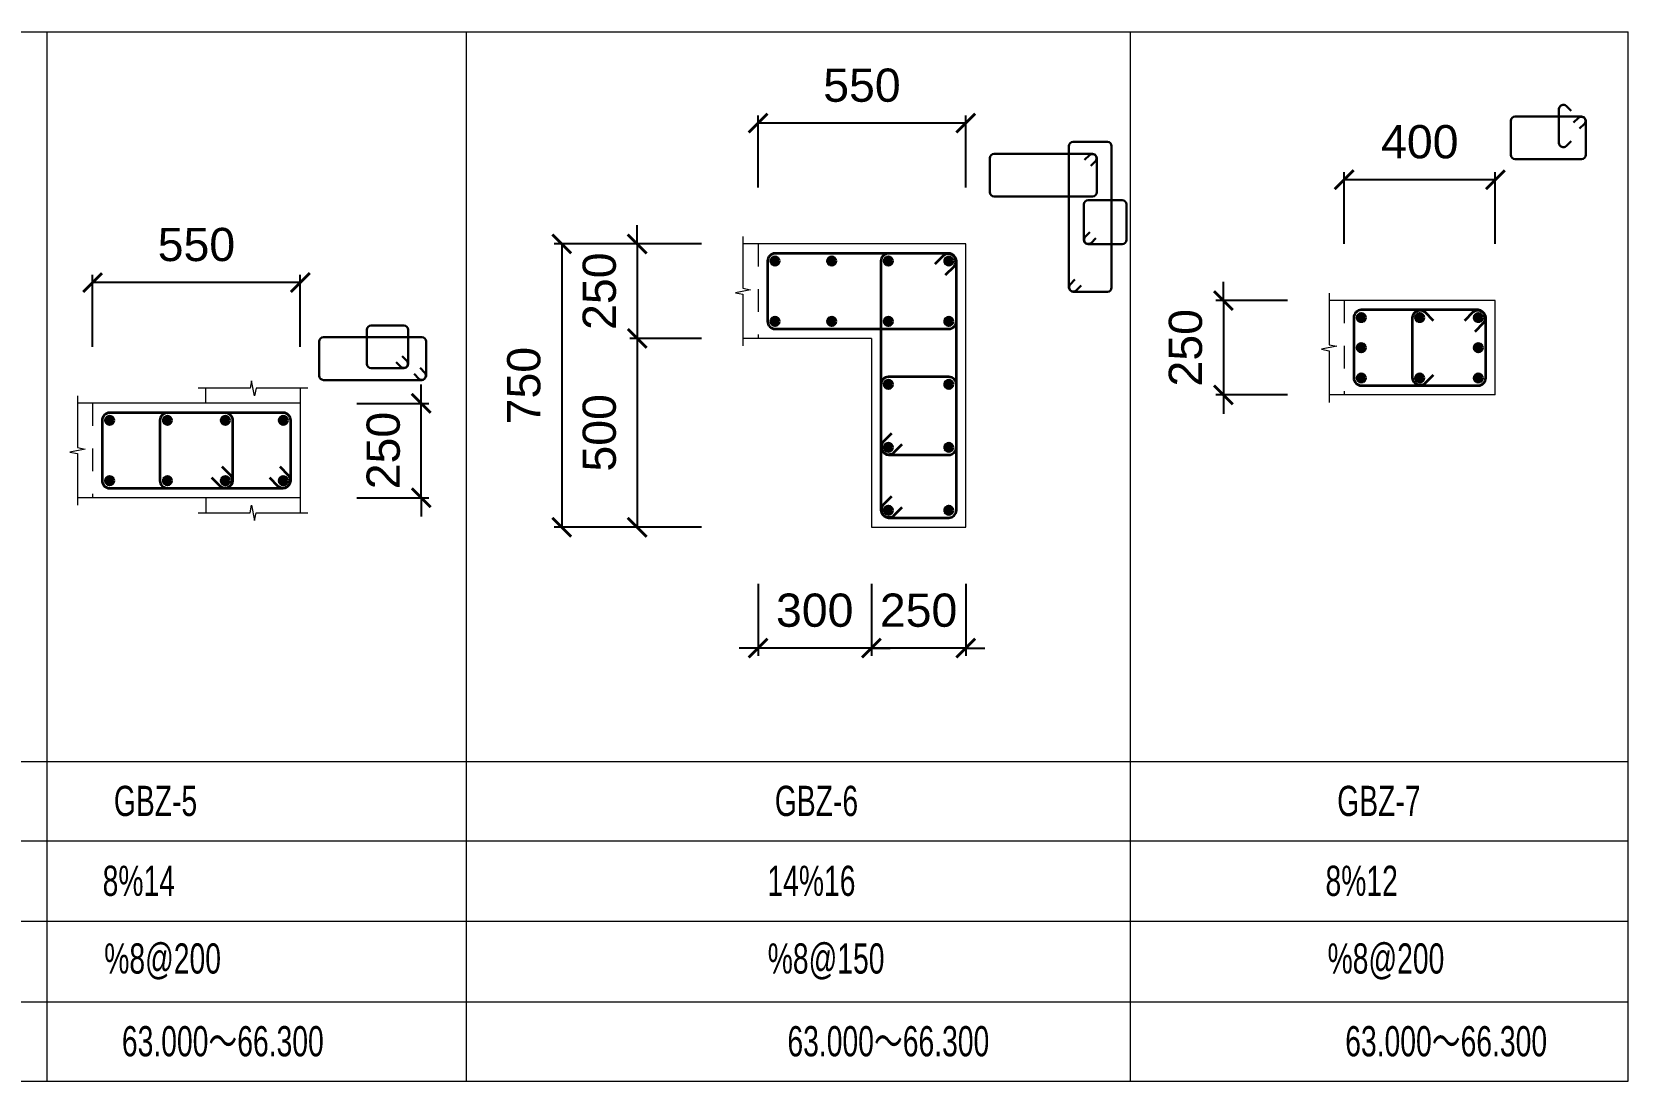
# Model space of a CAD drawing. Header units: millimetres. Extents: x -3831 to 465700, y 39900 to 106100.
# Drawn here: x 454519 to 458745, y 57426 to 60204 of the extents above; entities that cross this region are included whole.
import ezdxf

# ---------------------------------------------------------------- set-up
doc = ezdxf.new("R2010")
doc.units = ezdxf.units.MM
doc.linetypes.add('线型7', pattern=[120.000008, -30.000002, 60.000004, -30.000002])
for name, color, linetype, lineweight in [('S_EdgeMemberLongiBar', 1, 'Continuous', 50), ('S_EdgeMemberShape', 3, 'Continuous', 9), ('S_EdgeMemberShapeDash', 3, '线型7', 9), ('S_EdgeMemberTxt', 7, 'Continuous', 9), ('stirrupfig', 1, 'Continuous', 35), ('StirrupFig_x', 30, 'Continuous', 30)]:
    doc.layers.add(name, color=color, linetype=linetype, lineweight=lineweight)
doc.layers.add('WALL-Beam', color=80, linetype='Continuous')
doc.styles.get("Standard").update_dxf_attribs({"font": 'arial.ttf'})
doc.styles.add('xxxx', font='RIF.ttf')
doc.dimstyles.new('ISO-25', dxfattribs={"dimtxt": 2.5, "dimasz": 2.5, "dimexe": 1.25, "dimexo": 0.625, "dimtad": 1, "dimtxsty": 'Standard', "dimcen": 2.5, "dimadec": 0, "dimazin": 0, "dimtfac": 1, "dimtmove": 0, "dimatfit": 3, "dimfxl": 1, "dimarcsym": 0})

# ---------------------------------------------------------------- blocks, each defined once
blk = doc.blocks.new('_ArchTick')
at = {"color": 0, "linetype": 'ByBlock', "const_width": 0.15}
blk.add_lwpolyline([(-0.5, -0.5), (0.5, 0.5)], dxfattribs=at)
blk = doc.blocks.new('*D2')
at = {"layer": 'Defpoints', "color": 0, "transparency": 16777216}
for p in [(456441.4, 59962.2), (456441.4, 59642.2), (456991.4, 59642.2)]:
    blk.add_point(p, dxfattribs=at)
at = {"layer": 'WALL-Beam', "color": 0, "lineweight": -2, "transparency": 16777216}
for p, q in [((456441.4, 59792.2), (456441.4, 59982.2)), ((456991.4, 59792.2), (456991.4, 59982.2)), ((456991.4, 59962.2), (456441.4, 59962.2))]:
    blk.add_line(p, q, dxfattribs=at)
at = {"layer": 'WALL-Beam', "color": 0, "lineweight": -2, "transparency": 16777216, "xscale": 50, "yscale": 50, "zscale": 50, "rotation": 180}
blk.add_blockref('_ArchTick', (456441.4, 59962.2), dxfattribs=at)
at = {"layer": 'WALL-Beam', "color": 0, "lineweight": -2, "transparency": 16777216, "xscale": 50, "yscale": 50, "zscale": 50}
blk.add_blockref('_ArchTick', (456991.4, 59962.2), dxfattribs=at)
at = {"layer": 'WALL-Beam', "color": 7, "transparency": 16777216, "insert": (456716.4, 60062.1), "char_height": 88, "attachment_point": 5}
blk.add_mtext('550', dxfattribs=at)
blk = doc.blocks.new('*D3')
at = {"layer": 'Defpoints', "color": 0, "transparency": 16777216}
for p in [(456741.4, 58892.2), (456991.4, 58892.2), (456741.4, 58572.2)]:
    blk.add_point(p, dxfattribs=at)
at = {"layer": 'WALL-Beam', "color": 0, "lineweight": -2, "transparency": 16777216}
for p, q in [((456741.4, 58742.2), (456741.4, 58552.2)), ((456991.4, 58742.2), (456991.4, 58552.2)), ((456741.4, 58572.2), (456691.4, 58572.2)), ((456991.4, 58572.2), (456741.4, 58572.2)), ((456991.4, 58572.2), (457041.4, 58572.2))]:
    blk.add_line(p, q, dxfattribs=at)
at = {"layer": 'WALL-Beam', "color": 0, "lineweight": -2, "transparency": 16777216, "xscale": 50, "yscale": 50, "zscale": 50}
blk.add_blockref('_ArchTick', (456741.4, 58572.2), dxfattribs=at)
at = {"layer": 'WALL-Beam', "color": 0, "lineweight": -2, "transparency": 16777216, "xscale": 50, "yscale": 50, "zscale": 50, "rotation": 180}
blk.add_blockref('_ArchTick', (456991.4, 58572.2), dxfattribs=at)
at = {"layer": 'WALL-Beam', "color": 7, "transparency": 16777216, "insert": (456866.4, 58672.1), "char_height": 88, "attachment_point": 5}
blk.add_mtext('250', dxfattribs=at)
blk = doc.blocks.new('*D4')
at = {"layer": 'Defpoints', "color": 0, "transparency": 16777216}
for p in [(456441.4, 58892.2), (456741.4, 58892.2), (456441.4, 58572.2)]:
    blk.add_point(p, dxfattribs=at)
at = {"layer": 'WALL-Beam', "color": 0, "lineweight": -2, "transparency": 16777216}
for p, q in [((456441.4, 58742.2), (456441.4, 58552.2)), ((456741.4, 58742.2), (456741.4, 58552.2)), ((456441.4, 58572.2), (456391.4, 58572.2)), ((456741.4, 58572.2), (456441.4, 58572.2)), ((456741.4, 58572.2), (456791.4, 58572.2))]:
    blk.add_line(p, q, dxfattribs=at)
at = {"layer": 'WALL-Beam', "color": 0, "lineweight": -2, "transparency": 16777216, "xscale": 50, "yscale": 50, "zscale": 50}
blk.add_blockref('_ArchTick', (456441.4, 58572.2), dxfattribs=at)
at = {"layer": 'WALL-Beam', "color": 0, "lineweight": -2, "transparency": 16777216, "xscale": 50, "yscale": 50, "zscale": 50, "rotation": 180}
blk.add_blockref('_ArchTick', (456741.4, 58572.2), dxfattribs=at)
at = {"layer": 'WALL-Beam', "color": 7, "transparency": 16777216, "insert": (456591.4, 58672.1), "char_height": 88, "attachment_point": 5}
blk.add_mtext('300', dxfattribs=at)
blk = doc.blocks.new('*D5')
at = {"layer": 'Defpoints', "color": 0, "transparency": 16777216}
for p in [(456441.4, 59642.2), (456121.4, 59392.2), (456441.4, 59392.2)]:
    blk.add_point(p, dxfattribs=at)
at = {"layer": 'WALL-Beam', "color": 0, "lineweight": -2, "transparency": 16777216}
for p, q in [((456121.4, 59642.2), (456121.4, 59692.2)), ((456291.4, 59642.2), (456101.4, 59642.2)), ((456121.4, 59642.2), (456121.4, 59392.2)), ((456291.4, 59392.2), (456101.4, 59392.2)), ((456121.4, 59392.2), (456121.4, 59342.2))]:
    blk.add_line(p, q, dxfattribs=at)
at = {"layer": 'WALL-Beam', "color": 0, "lineweight": -2, "transparency": 16777216, "xscale": 50, "yscale": 50, "zscale": 50}
for p, rotation in [((456121.4, 59642.2), 270), ((456121.4, 59392.2), 90)]:
    blk.add_blockref('_ArchTick', p, dxfattribs=dict(at, rotation=rotation))
at = {"layer": 'WALL-Beam', "color": 7, "transparency": 16777216, "insert": (456021.5, 59517.2), "char_height": 88, "attachment_point": 5, "rotation": 90}
blk.add_mtext('250', dxfattribs=at)
blk = doc.blocks.new('*D6')
at = {"layer": 'Defpoints', "color": 0, "transparency": 16777216}
for p in [(456441.4, 59392.2), (456121.4, 58892.2), (456441.4, 58892.2)]:
    blk.add_point(p, dxfattribs=at)
at = {"layer": 'WALL-Beam', "color": 0, "lineweight": -2, "transparency": 16777216}
for p, q in [((456291.4, 59392.2), (456101.4, 59392.2)), ((456121.4, 59392.2), (456121.4, 58892.2)), ((456291.4, 58892.2), (456101.4, 58892.2))]:
    blk.add_line(p, q, dxfattribs=at)
at = {"layer": 'WALL-Beam', "color": 0, "lineweight": -2, "transparency": 16777216, "xscale": 50, "yscale": 50, "zscale": 50}
for p, rotation in [((456121.4, 59392.2), 90), ((456121.4, 58892.2), 270)]:
    blk.add_blockref('_ArchTick', p, dxfattribs=dict(at, rotation=rotation))
at = {"layer": 'WALL-Beam', "color": 7, "transparency": 16777216, "insert": (456021.5, 59142.2), "char_height": 88, "attachment_point": 5, "rotation": 90}
blk.add_mtext('500', dxfattribs=at)
blk = doc.blocks.new('*D7')
at = {"layer": 'Defpoints', "color": 0, "transparency": 16777216}
for p in [(456441.4, 59642.2), (455921.4, 58892.2), (456441.4, 58892.2)]:
    blk.add_point(p, dxfattribs=at)
at = {"layer": 'WALL-Beam', "color": 0, "lineweight": -2, "transparency": 16777216}
for p, q in [((456291.4, 59642.2), (455901.4, 59642.2)), ((455921.4, 59642.2), (455921.4, 58892.2)), ((456291.4, 58892.2), (455901.4, 58892.2))]:
    blk.add_line(p, q, dxfattribs=at)
at = {"layer": 'WALL-Beam', "color": 0, "lineweight": -2, "transparency": 16777216, "xscale": 50, "yscale": 50, "zscale": 50}
for p, rotation in [((455921.4, 59642.2), 90), ((455921.4, 58892.2), 270)]:
    blk.add_blockref('_ArchTick', p, dxfattribs=dict(at, rotation=rotation))
at = {"layer": 'WALL-Beam', "color": 7, "transparency": 16777216, "insert": (455821.5, 59267.2), "char_height": 88, "attachment_point": 5, "rotation": 90}
blk.add_mtext('750', dxfattribs=at)
blk = doc.blocks.new('*D22')
at = {"layer": 'Defpoints', "color": 0, "transparency": 16777216}
for p in [(455229.2, 59220.3), (455549.2, 59220.3), (455229.2, 58970.3)]:
    blk.add_point(p, dxfattribs=at)
at = {"layer": 'WALL-Beam', "color": 0, "lineweight": -2, "transparency": 16777216}
for p, q in [((455549.2, 59220.3), (455549.2, 59270.3)), ((455379.2, 59220.3), (455569.2, 59220.3)), ((455549.2, 58970.3), (455549.2, 59220.3)), ((455379.2, 58970.3), (455569.2, 58970.3)), ((455549.2, 58970.3), (455549.2, 58920.3))]:
    blk.add_line(p, q, dxfattribs=at)
at = {"layer": 'WALL-Beam', "color": 0, "lineweight": -2, "transparency": 16777216, "xscale": 50, "yscale": 50, "zscale": 50}
for p, rotation in [((455549.2, 59220.3), 270), ((455549.2, 58970.3), 90)]:
    blk.add_blockref('_ArchTick', p, dxfattribs=dict(at, rotation=rotation))
at = {"layer": 'WALL-Beam', "color": 7, "transparency": 16777216, "insert": (455449.3, 59095.3), "char_height": 88, "attachment_point": 5, "rotation": 90}
blk.add_mtext('250', dxfattribs=at)
blk = doc.blocks.new('*D23')
at = {"layer": 'Defpoints', "color": 0, "transparency": 16777216}
for p in [(454679.2, 59540.3), (454679.2, 59220.3), (455229.2, 59220.3)]:
    blk.add_point(p, dxfattribs=at)
at = {"layer": 'WALL-Beam', "color": 0, "lineweight": -2, "transparency": 16777216}
for p, q in [((454679.2, 59370.3), (454679.2, 59560.3)), ((455229.2, 59370.3), (455229.2, 59560.3)), ((455229.2, 59540.3), (454679.2, 59540.3))]:
    blk.add_line(p, q, dxfattribs=at)
at = {"layer": 'WALL-Beam', "color": 0, "lineweight": -2, "transparency": 16777216, "xscale": 50, "yscale": 50, "zscale": 50, "rotation": 180}
blk.add_blockref('_ArchTick', (454679.2, 59540.3), dxfattribs=at)
at = {"layer": 'WALL-Beam', "color": 0, "lineweight": -2, "transparency": 16777216, "xscale": 50, "yscale": 50, "zscale": 50}
blk.add_blockref('_ArchTick', (455229.2, 59540.3), dxfattribs=at)
at = {"layer": 'WALL-Beam', "color": 7, "transparency": 16777216, "insert": (454954.2, 59640.3), "char_height": 88, "attachment_point": 5}
blk.add_mtext('550', dxfattribs=at)
blk = doc.blocks.new('*D24')
at = {"layer": 'Defpoints', "color": 0, "transparency": 16777216}
for p in [(457993.5, 59812.4), (457993.5, 59492.4), (458393.5, 59492.4)]:
    blk.add_point(p, dxfattribs=at)
at = {"layer": 'WALL-Beam', "color": 0, "lineweight": -2, "transparency": 16777216}
for p, q in [((457993.5, 59642.4), (457993.5, 59832.4)), ((458393.5, 59812.4), (457993.5, 59812.4)), ((458393.5, 59642.4), (458393.5, 59832.4))]:
    blk.add_line(p, q, dxfattribs=at)
at = {"layer": 'WALL-Beam', "color": 0, "lineweight": -2, "transparency": 16777216, "xscale": 50, "yscale": 50, "zscale": 50, "rotation": 180}
blk.add_blockref('_ArchTick', (457993.5, 59812.4), dxfattribs=at)
at = {"layer": 'WALL-Beam', "color": 0, "lineweight": -2, "transparency": 16777216, "xscale": 50, "yscale": 50, "zscale": 50}
blk.add_blockref('_ArchTick', (458393.5, 59812.4), dxfattribs=at)
at = {"layer": 'WALL-Beam', "color": 7, "transparency": 16777216, "insert": (458193.5, 59912.4), "char_height": 88, "attachment_point": 5}
blk.add_mtext('400', dxfattribs=at)
blk = doc.blocks.new('*D25')
at = {"layer": 'Defpoints', "color": 0, "transparency": 16777216}
for p in [(457993.5, 59492.4), (457673.5, 59242.4), (457993.5, 59242.4)]:
    blk.add_point(p, dxfattribs=at)
at = {"layer": 'WALL-Beam', "color": 0, "lineweight": -2, "transparency": 16777216}
for p, q in [((457673.5, 59492.4), (457673.5, 59542.4)), ((457843.5, 59492.4), (457653.5, 59492.4)), ((457673.5, 59492.4), (457673.5, 59242.4)), ((457843.5, 59242.4), (457653.5, 59242.4)), ((457673.5, 59242.4), (457673.5, 59192.4))]:
    blk.add_line(p, q, dxfattribs=at)
at = {"layer": 'WALL-Beam', "color": 0, "lineweight": -2, "transparency": 16777216, "xscale": 50, "yscale": 50, "zscale": 50}
for p, rotation in [((457673.5, 59492.4), 270), ((457673.5, 59242.4), 90)]:
    blk.add_blockref('_ArchTick', p, dxfattribs=dict(at, rotation=rotation))
at = {"layer": 'WALL-Beam', "color": 7, "transparency": 16777216, "insert": (457573.5, 59367.4), "char_height": 88, "attachment_point": 5, "rotation": 90}
blk.add_mtext('250', dxfattribs=at)

msp = doc.modelspace()

# ---------------------------------------------------------------- hatches: boundary and pattern name
at = {"layer": 'S_EdgeMemberLongiBar'}
h = msp.add_hatch(color=256, dxfattribs=at)
h.dxf.hatch_style = 1
edge = h.paths.add_edge_path()
edge.add_arc((456486.42459, 59597.18729), 10, 0, 360)
h = msp.add_hatch(color=256, dxfattribs=at)
h.dxf.hatch_style = 1
edge = h.paths.add_edge_path()
edge.add_arc((456636.42459, 59597.18729), 10, 0, 360)
h = msp.add_hatch(color=256, dxfattribs=at)
h.dxf.hatch_style = 1
edge = h.paths.add_edge_path()
edge.add_arc((456786.42459, 59597.18729), 10, 0, 360)
h = msp.add_hatch(color=256, dxfattribs=at)
h.dxf.hatch_style = 1
edge = h.paths.add_edge_path()
edge.add_arc((456946.42459, 59597.18729), 10, 0, 360)
h = msp.add_hatch(color=256, dxfattribs=at)
h.dxf.hatch_style = 1
edge = h.paths.add_edge_path()
edge.add_arc((456486.42459, 59437.18729), 10, 0, 360)
h = msp.add_hatch(color=256, dxfattribs=at)
h.dxf.hatch_style = 1
edge = h.paths.add_edge_path()
edge.add_arc((456636.42459, 59437.18729), 10, 0, 360)
h = msp.add_hatch(color=256, dxfattribs=at)
h.dxf.hatch_style = 1
edge = h.paths.add_edge_path()
edge.add_arc((456786.42459, 59437.18729), 10, 0, 360)
h = msp.add_hatch(color=256, dxfattribs=at)
h.dxf.hatch_style = 1
edge = h.paths.add_edge_path()
edge.add_arc((456946.42459, 59437.18729), 10, 0, 360)
h = msp.add_hatch(color=256, dxfattribs=at)
h.dxf.hatch_style = 1
edge = h.paths.add_edge_path()
edge.add_arc((458038.46252, 59447.43593), 10, 0, 360)
h = msp.add_hatch(color=256, dxfattribs=at)
h.dxf.hatch_style = 1
edge = h.paths.add_edge_path()
edge.add_arc((458193.46252, 59447.43593), 10, 0, 360)
h = msp.add_hatch(color=256, dxfattribs=at)
h.dxf.hatch_style = 1
edge = h.paths.add_edge_path()
edge.add_arc((458348.46252, 59447.43593), 10, 0, 360)
h = msp.add_hatch(color=256, dxfattribs=at)
h.dxf.hatch_style = 1
edge = h.paths.add_edge_path()
edge.add_arc((458038.46252, 59367.43593), 10, 0, 360)
h = msp.add_hatch(color=256, dxfattribs=at)
h.dxf.hatch_style = 1
edge = h.paths.add_edge_path()
edge.add_arc((458348.46252, 59367.43593), 10, 0, 360)
h = msp.add_hatch(color=256, dxfattribs=at)
h.dxf.hatch_style = 1
edge = h.paths.add_edge_path()
edge.add_arc((458038.46252, 59287.43593), 10, 0, 360)
h = msp.add_hatch(color=256, dxfattribs=at)
h.dxf.hatch_style = 1
edge = h.paths.add_edge_path()
edge.add_arc((458193.46252, 59287.43593), 10, 0, 360)
h = msp.add_hatch(color=256, dxfattribs=at)
h.dxf.hatch_style = 1
edge = h.paths.add_edge_path()
edge.add_arc((458348.46252, 59287.43593), 10, 0, 360)
h = msp.add_hatch(color=256, dxfattribs=at)
h.dxf.hatch_style = 1
edge = h.paths.add_edge_path()
edge.add_arc((456786.42459, 59270.51932), 10, 0, 360)
h = msp.add_hatch(color=256, dxfattribs=at)
h.dxf.hatch_style = 1
edge = h.paths.add_edge_path()
edge.add_arc((456946.42459, 59270.52128), 10, 0, 360)
h = msp.add_hatch(color=256, dxfattribs=at)
h.dxf.hatch_style = 1
edge = h.paths.add_edge_path()
edge.add_arc((454724.22999, 59175.32291), 10, 0, 360)
h = msp.add_hatch(color=256, dxfattribs=at)
h.dxf.hatch_style = 1
edge = h.paths.add_edge_path()
edge.add_arc((454877.56593, 59175.32291), 10, 0, 360)
h = msp.add_hatch(color=256, dxfattribs=at)
h.dxf.hatch_style = 1
edge = h.paths.add_edge_path()
edge.add_arc((455030.89796, 59175.32291), 10, 0, 360)
h = msp.add_hatch(color=256, dxfattribs=at)
h.dxf.hatch_style = 1
edge = h.paths.add_edge_path()
edge.add_arc((455184.22999, 59175.32291), 10, 0, 360)
h = msp.add_hatch(color=256, dxfattribs=at)
h.dxf.hatch_style = 1
edge = h.paths.add_edge_path()
edge.add_arc((456786.42459, 59103.85331), 10, 0, 360)
h = msp.add_hatch(color=256, dxfattribs=at)
h.dxf.hatch_style = 1
edge = h.paths.add_edge_path()
edge.add_arc((456946.42459, 59103.85526), 10, 0, 360)
h = msp.add_hatch(color=256, dxfattribs=at)
h.dxf.hatch_style = 1
edge = h.paths.add_edge_path()
edge.add_arc((454724.22999, 59015.32291), 10, 0, 360)
h = msp.add_hatch(color=256, dxfattribs=at)
h.dxf.hatch_style = 1
edge = h.paths.add_edge_path()
edge.add_arc((454877.56202, 59015.32291), 10, 0, 360)
h = msp.add_hatch(color=256, dxfattribs=at)
h.dxf.hatch_style = 1
edge = h.paths.add_edge_path()
edge.add_arc((455030.89405, 59015.32291), 10, 0, 360)
h = msp.add_hatch(color=256, dxfattribs=at)
h.dxf.hatch_style = 1
edge = h.paths.add_edge_path()
edge.add_arc((455184.22999, 59015.32291), 10, 0, 360)
h = msp.add_hatch(color=256, dxfattribs=at)
h.dxf.hatch_style = 1
edge = h.paths.add_edge_path()
edge.add_arc((456786.42459, 58937.18729), 10, 0, 360)
h = msp.add_hatch(color=256, dxfattribs=at)
h.dxf.hatch_style = 1
edge = h.paths.add_edge_path()
edge.add_arc((456946.42459, 58937.18729), 10, 0, 360)

# ---------------------------------------------------------------- linework, layer by layer
for centre in [(456486.42459, 59597.18729), (456636.42459, 59597.18729), (456786.42459, 59597.18729), (456946.42459, 59597.18729), (456486.42459, 59437.18729), (456636.42459, 59437.18729), (456786.42459, 59437.18729), (456946.42459, 59437.18729), (458038.46252, 59447.43593), (458193.46252, 59447.43593), (458348.46252, 59447.43593), (458038.46252, 59367.43593), (458348.46252, 59367.43593), (458038.46252, 59287.43593), (458193.46252, 59287.43593), (458348.46252, 59287.43593), (456786.42459, 59270.51932), (456946.42459, 59270.52128), (454724.22999, 59175.32291), (454877.56593, 59175.32291), (455030.89796, 59175.32291), (455184.22999, 59175.32291), (456786.42459, 59103.85331), (456946.42459, 59103.85526), (454724.22999, 59015.32291), (454877.56202, 59015.32291), (455030.89405, 59015.32291), (455184.22999, 59015.32291), (456786.42459, 58937.18729), (456946.42459, 58937.18729)]:
    msp.add_circle(centre, 10, dxfattribs=at)
at = {"layer": 'S_EdgeMemberShape'}
for p, q in [((456991.42459, 59642.18729), (456401.42459, 59642.18729)), ((456991.42459, 58892.18729), (456991.42459, 59642.18729)), ((456991.42459, 59642.18729), (456991.42459, 59642.18729)), ((458393.46252, 59492.43593), (457953.46252, 59492.43593)), ((458393.46252, 59242.43593), (458393.46252, 59492.43593)), ((458393.46252, 59492.43593), (458393.46252, 59492.43593)), ((456741.42459, 59392.18729), (456401.42459, 59392.18729)), ((456741.42459, 59392.18729), (456741.42459, 58892.18729)), ((454979.22999, 59220.32291), (454979.22999, 59260.32291)), ((455229.22999, 59260.32291), (455229.22999, 58930.32291)), ((455229.22999, 59220.32291), (454639.22999, 59220.32291)), ((458393.46252, 59242.43593), (457953.46252, 59242.43593)), ((455229.22999, 58970.32291), (454639.22999, 58970.32291)), ((454979.22999, 58970.32291), (454979.22999, 58930.32291)), ((455229.22999, 58970.32291), (455229.22999, 58970.32291)), ((456741.42459, 58892.18729), (456991.42459, 58892.18729))]:
    msp.add_line(p, q, dxfattribs=at)
for points in [[(456401.42459, 59662.18729), (456401.42459, 59525.18729), (456421.42459, 59521.18729), (456381.42459, 59513.18729), (456401.42459, 59509.18729), (456401.42459, 59372.18729)], [(457953.46252, 59512.43593), (457953.46252, 59375.43593), (457973.46252, 59371.43593), (457933.46252, 59363.43593), (457953.46252, 59359.43593), (457953.46252, 59222.43593)], [(455249.22999, 59260.32291), (455112.22999, 59260.32291), (455108.22999, 59240.32291), (455100.22999, 59280.32291), (455096.22999, 59260.32291), (454959.22999, 59260.32291)], [(454639.22999, 59240.32291), (454639.22999, 59103.32291), (454659.22999, 59099.32291), (454619.22999, 59091.32291), (454639.22999, 59087.32291), (454639.22999, 58950.32291)], [(454959.22999, 58930.32291), (455096.22999, 58930.32291), (455100.22999, 58950.32291), (455108.22999, 58910.32291), (455112.22999, 58930.32291), (455249.22999, 58930.32291)]]:
    msp.add_lwpolyline(points, dxfattribs=at)
at = {"layer": 'S_EdgeMemberShapeDash'}
for p, q in [((456441.42459, 59642.18729), (456441.42459, 59392.18729)), ((457993.46252, 59492.43593), (457993.46252, 59242.43593)), ((454679.22999, 59220.32291), (454679.22999, 58970.32291))]:
    msp.add_line(p, q, dxfattribs=at)
at = {"layer": 'S_EdgeMemberTxt'}
for p, q in [((449076.78295, 60203.66387), (458745.02544, 60203.66387)), ((454559.22999, 57425.93032), (454559.22999, 60203.66387)), ((455669.03292, 57425.93032), (455669.03292, 60203.66387)), ((457427.54959, 57425.93032), (457427.54959, 60203.66387)), ((458745.02544, 57425.93032), (458745.02544, 60203.66387)), ((449076.78295, 58272.1873), (458745.02544, 58272.1873)), ((449076.78295, 58062.1873), (458745.02544, 58062.1873)), ((449076.78295, 57849.05881), (458745.02544, 57849.05881)), ((449076.78295, 57635.93032), (458745.02544, 57635.93032)), ((449076.78295, 57425.93032), (458745.02544, 57425.93032))]:
    msp.add_line(p, q, dxfattribs=at)
at = {"layer": 'stirrupfig'}
for points in [[(456937.93631, 59560.41776), (456960.56521, 59583.04471, 0.5890507543), (456946.42459, 59617.18729), (456486.42459, 59617.18729, 0.3926990819), (456466.42459, 59597.18729), (456466.42459, 59437.18729, 0.3926990819), (456486.42459, 59417.18729), (456946.42459, 59417.18729, 0.3926990819), (456966.42459, 59437.18729)], [(456786.42459, 59617.18729, 0.3926990819), (456766.42459, 59597.18729), (456766.42459, 58937.18729, 0.5890639677), (456800.56521, 58923.04471), (456823.19412, 58945.67167)], [(456794.91287, 58973.95682), (456772.28396, 58951.32987, 0.5890507543), (456786.42459, 58917.18729), (456946.42459, 58917.18729, 0.3926990819), (456966.42459, 58937.18729), (456966.42459, 59597.18729, 0.3926990819), (456946.42459, 59617.18729)], [(456966.42459, 59597.18729, 0.5890639677), (456932.28396, 59611.32987), (456909.65506, 59588.70292)], [(458339.97502, 59410.6664), (458362.60314, 59433.29335, 0.5890507543), (458348.46252, 59467.43593), (458038.46252, 59467.43593, 0.3926990819), (458018.46252, 59447.43593), (458018.46252, 59287.43593, 0.3926990819), (458038.46252, 59267.43593), (458348.46252, 59267.43593, 0.3926990819), (458368.46252, 59287.43593), (458368.46252, 59447.43593, 0.5890639677), (458334.32189, 59461.5785), (458311.69377, 59438.95155)], [(458230.23127, 59438.95155), (458207.60314, 59461.5785, 0.5890639677), (458173.46252, 59447.43593), (458173.46252, 59287.43593, 0.5890639677), (458207.60314, 59273.29335), (458230.23127, 59295.9203)], [(456966.42459, 59270.52128, 0.3927042622), (456946.42459, 59290.52128), (456786.42459, 59290.51932, 0.3926938325), (456766.42459, 59270.51932)], [(455147.46046, 59023.80729), (455170.08936, 59001.18033, 0.5890639677), (455204.22999, 59015.32291), (455204.22999, 59175.32291, 0.3926990819), (455184.22999, 59195.32291), (454724.22999, 59195.32291, 0.3926990819), (454704.22999, 59175.32291), (454704.22999, 59015.32291, 0.3926990819), (454724.22999, 58995.32291), (455184.22999, 58995.32291, 0.5890507543), (455198.37061, 59029.46549), (455175.74171, 59052.09244)], [(454877.56593, 59195.32291, 0.3926886061), (454857.56593, 59175.32291), (454857.56202, 59015.32291, 0.3927095577), (454877.56202, 58995.32291)], [(454994.12843, 59023.80924), (455016.75343, 59001.18033, 0.5890639677), (455050.89405, 59015.32291), (455050.89796, 59175.32291, 0.3927094426), (455030.89796, 59195.32291)], [(456794.91287, 59140.62284), (456772.28396, 59117.99589, 0.5890507543), (456786.42459, 59083.85331), (456946.42459, 59083.85526, 0.3926938325), (456966.42459, 59103.85526)], [(456766.42459, 59103.85331, 0.5890639677), (456800.56521, 59089.71073), (456823.19412, 59112.33768)], [(455030.89405, 58995.32291, 0.5890507543), (455045.03468, 59029.46549), (455022.40577, 59052.09244)]]:
    msp.add_lwpolyline(points, format="xyb", dxfattribs=at)
at = {"layer": 'StirrupFig_x'}
for points in [[(458616.8249, 59947.75924), (458629.64662, 59960.58229, 0.589043309), (458621.63271, 59979.92975), (458445.96162, 59979.92975, 0.3926610986), (458434.62474, 59968.59752), (458434.62474, 59877.92975, 0.3926610986), (458445.96162, 59866.59752), (458621.63271, 59866.59752, 0.3927025332), (458632.96693, 59877.92975), (458632.96693, 59968.59752, 0.5890185651), (458613.6188, 59976.61276), (458600.79443, 59963.78971)], [(458594.07412, 59995.07037), (458581.24974, 60007.89342, 0.5890185651), (458561.90162, 59999.87819), (458561.90162, 59909.21041, 0.5890185651), (458581.24974, 59901.19518), (458594.07412, 59914.01822)], [(457280.4492, 59547.91444), (457267.62615, 59535.09139, 0.5890320972), (457275.64139, 59515.74393), (457366.30584, 59515.74393, 0.3926818155), (457377.64139, 59527.07616), (457377.64139, 59901.07616, 0.3926818155), (457366.30584, 59912.40839), (457275.64139, 59912.40839, 0.3926818155), (457264.30584, 59901.07616), (457264.30584, 59527.07616, 0.5889644412), (457283.65662, 59519.06093), (457296.47967, 59531.88397)], [(457322.05936, 59848.95721), (457334.8824, 59861.78026, 0.5890320972), (457326.86717, 59881.12772), (457066.20271, 59881.12772, 0.3926818155), (457054.86717, 59869.7955), (457054.86717, 59779.12772, 0.3926818155), (457066.20271, 59767.7955), (457326.86717, 59767.7955, 0.3926818155), (457338.20271, 59779.12772), (457338.20271, 59869.7955, 0.5889644412), (457318.85193, 59877.81073), (457306.02889, 59864.98768)], [(457319.88787, 59673.63807), (457307.06482, 59660.81503, 0.5890320972), (457315.08006, 59641.46757), (457405.74451, 59641.47089, 0.3926662749), (457417.08006, 59652.80311), (457417.08006, 59747.24608, 0.3926818155), (457405.74451, 59758.57831), (457315.08006, 59758.57831, 0.3926818155), (457303.74451, 59747.24608), (457303.74451, 59652.79979, 0.5889644412), (457323.09529, 59644.78456), (457335.91834, 59657.60761)], [(455482.93604, 59329.41608), (455495.75909, 59316.59303, 0.5889924586), (455515.10987, 59324.60494), (455515.11651, 59415.2694, 0.3927130687), (455503.78097, 59426.60162), (455416.88839, 59426.60162, 0.3926818155), (455405.55284, 59415.2694), (455405.55284, 59324.60494, 0.3926818155), (455416.88839, 59313.27272), (455503.77433, 59313.27272, 0.5890320972), (455511.78956, 59332.62018), (455498.96651, 59345.44323)], [(455530.38995, 59298.13209), (455543.213, 59285.30905, 0.5889644412), (455562.56378, 59293.32428), (455562.56378, 59383.98873, 0.3926818155), (455551.22823, 59395.32096), (455290.56378, 59395.32096, 0.3926818155), (455279.22823, 59383.98873), (455279.22823, 59293.32428, 0.3926818155), (455290.56378, 59281.99205), (455551.22823, 59281.99205, 0.5890320972), (455559.24347, 59301.33951), (455546.42042, 59314.16256)]]:
    msp.add_lwpolyline(points, format="xyb", dxfattribs=at)

# ---------------------------------------------------------------- texts
at = {"layer": 'S_EdgeMemberTxt', "char_height": 80, "attachment_point": 5, "style": 'xxxx'}
for s, insert, width in [('{\\W0.7;GBZ-5}', (454845.90999, 58167.18808), 273.36), ('{\\W0.7;GBZ-6}', (456596.04459, 58167.18808), 249.24), ('{\\W0.7;GBZ-7}', (458085.14251, 58167.18808), 273.36), ('{\\W0.7;8%14}', (454801.68996, 57955.62383), 184.92), ('{\\W0.7;14%16}', (456582.64456, 57955.62383), 222.44), ('{\\W0.7;8%12}', (458039.58249, 57955.62383), 182.24), ('{\\W0.7;%8@200}', (454864.66994, 57742.49534), 310.88), ('{\\W0.7;%8@150}', (456621.50454, 57742.49534), 300.16), ('{\\W0.7;%8@200}', (458103.90247, 57742.49534), 310.88), ('\\W0.7000;63.000～66.300', (455024.12992, 57530.9311), 629.8), ('\\W0.7000;63.000～66.300', (456786.32452, 57530.9311), 629.8), ('\\W0.7000;63.000～66.300', (458263.36245, 57530.9311), 629.8)]:
    msp.add_mtext(s, dxfattribs=dict(at, insert=insert, width=width))

# ---------------------------------------------------------------- dimensions: what is measured, and where the dimension line sits
at = {"layer": 'WALL-Beam'}
for p1, p2, distance, picture, middle in [((456991.42459, 59642.18729), (456441.42459, 59642.18729), -320, '*D2', (456716.42459, 60062.11772)), ((458393.46252, 59492.43593), (457993.46252, 59492.43593), -320, '*D24', (458193.46252, 59912.36635)), ((455229.22999, 59220.32291), (454679.22999, 59220.32291), -320, '*D23', (454954.22999, 59640.25334)), ((456441.42459, 59642.18729), (456441.42459, 59392.18729), -320, '*D5', (456021.49417, 59517.18729)), ((456441.42459, 59642.18729), (456441.42459, 58892.18729), -520, '*D7', (455821.49417, 59267.18729)), ((457993.46252, 59492.43593), (457993.46252, 59242.43593), -320, '*D25', (457573.53209, 59367.43593)), ((456441.42459, 59392.18729), (456441.42459, 58892.18729), -320, '*D6', (456021.49417, 59142.18729)), ((455229.22999, 58970.32291), (455229.22999, 59220.32291), -320, '*D22', (455449.29957, 59095.32291)), ((456741.42459, 58892.18729), (456441.42459, 58892.18729), 320, '*D4', (456591.42459, 58672.14773)), ((456991.42459, 58892.18729), (456741.42459, 58892.18729), 320, '*D3', (456866.42459, 58672.11772))]:
    dim = msp.add_aligned_dim(p1=p1, p2=p2, distance=distance, dimstyle='ISO-25', override={"dimtxt": 88, "dimasz": 50, "dimexe": 20, "dimexo": 150, "dimgap": 55, "dimblk1": 'ArchTick', "dimblk2": 'ArchTick', "dimsah": 1, "dimclrt": 7, "dimtix": 1, "dimtmove": 2}, dxfattribs=at)
    dim.commit()
    dim.dimension.update_dxf_attribs({"geometry": picture, "text_midpoint": middle})

doc.saveas('drawing.dxf')
